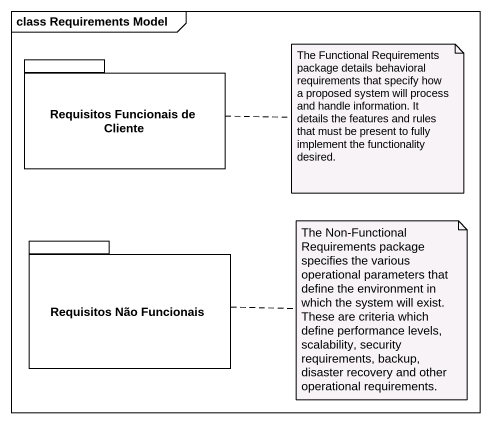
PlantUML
@startuml
mainframe class Requirements Model
package "Requisitos Funcionais de Cliente" as Requisitos_Funcionais_de {
}
package "Requisitos Não Funcionais" as Requisitos_Não_Funcionais {
}
note right of Requisitos_Funcionais_de : The Functional Requirements package details behavioral requirements that specify how a proposed system will process and handle information. It details the features and rules that must be present to fully implement the functionality desired.
note right of Requisitos_Não_Funcionais : The Non-Functional Requirements package specifies the various operational parameters that define the environment in which the system will exist. These are criteria which define performance levels, scalability, security requirements, backup, disaster recovery and other operational requirements.
@enduml
